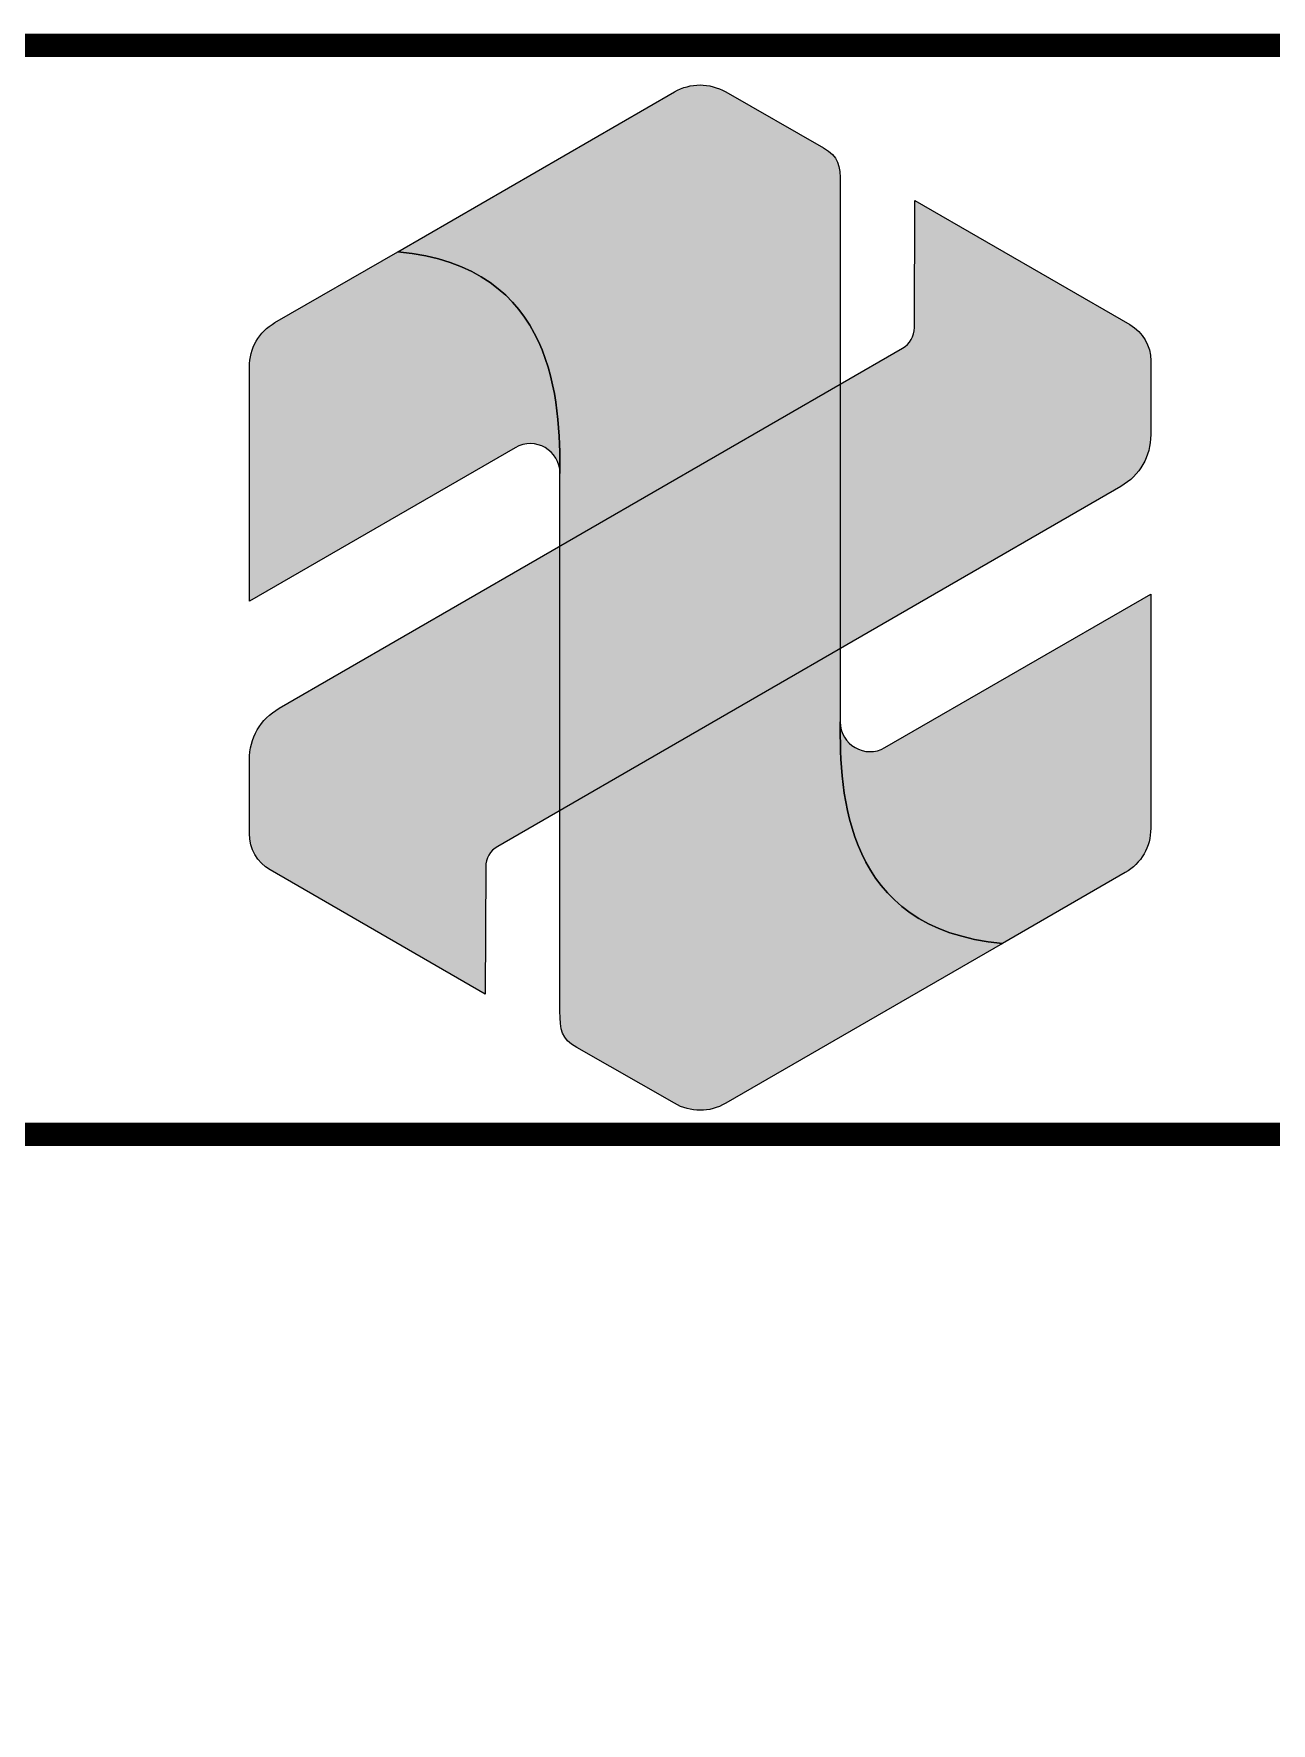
# Model space of a CAD drawing. Extents: x 148 to 221443, y -36682 to 6758.
# Drawn here: x 159327.2 to 159645.4, y -11919.2 to -11484.8 of the extents above; entities that cross this region are included whole.
import ezdxf

# ---------------------------------------------------------------- set-up
doc = ezdxf.new("R2010")
doc.units = 0
doc.header["$LTSCALE"] = 10
doc.header["$MEASUREMENT"] = 0
doc.layers.add('图层 1', color=7, linetype='Continuous')
doc.layers.add('图框层', color=7, linetype='Continuous', lineweight=15)

# ---------------------------------------------------------------- blocks, each defined once
blk = doc.blocks.new('block 3')
at = {"layer": '图层 1', "true_color": 0x0f208a}
h = blk.add_hatch(color=166, dxfattribs=at)
edge = h.paths.add_edge_path()
edge.add_spline(control_points=[(73.493, -141.42), (73.493, -141.42), (69.748, -143.582), (69.748, -143.582), (71.899, -143.781), (71.944, -145.62), (71.944, -146.584), (71.944, -146.584), (71.944, -153.861), (71.944, -153.861), (71.944, -154.116), (71.964, -154.233), (72.171, -154.351), (72.171, -154.351), (73.493, -155.106), (73.493, -155.106), (73.714, -155.233), (73.967, -155.234), (74.187, -155.106), (74.187, -155.106), (77.933, -152.944), (77.933, -152.944), (75.782, -152.745), (75.736, -150.907), (75.736, -149.942), (75.736, -149.942), (75.736, -142.665), (75.736, -142.665), (75.736, -142.41), (75.716, -142.293), (75.509, -142.175), (75.509, -142.175), (74.187, -141.42), (74.187, -141.42), (73.966, -141.294), (73.714, -141.293), (73.493, -141.42)], knot_values=[0, 0, 0, 0, 1, 1, 1, 2, 2, 2, 3, 3, 3, 4, 4, 4, 5, 5, 5, 6, 6, 6, 7, 7, 7, 8, 8, 8, 9, 9, 9, 10, 10, 10, 11, 11, 11, 12, 12, 12, 12], degree=3, periodic=0)
at = {"layer": '图层 1', "true_color": 0x4cab26}
h = blk.add_hatch(color=74, dxfattribs=at)
edge = h.paths.add_edge_path()
edge.add_spline(control_points=[(79.94, -146.057), (79.94, -146.057), (79.94, -145.06), (79.94, -145.06), (79.94, -144.852), (79.837, -144.673), (79.657, -144.569), (79.657, -144.569), (76.747, -142.889), (76.747, -142.889), (76.747, -142.889), (76.741, -144.609), (76.741, -144.609), (76.74, -144.727), (76.681, -144.828), (76.579, -144.888), (76.579, -144.888), (68.145, -149.76), (68.145, -149.76), (67.888, -149.908), (67.74, -150.163), (67.74, -150.46), (67.74, -150.46), (67.74, -151.457), (67.74, -151.457), (67.74, -151.665), (67.843, -151.844), (68.024, -151.948), (68.024, -151.948), (70.933, -153.628), (70.933, -153.628), (70.933, -153.628), (70.94, -151.91), (70.94, -151.91), (70.94, -151.792), (70.999, -151.69), (71.101, -151.631), (71.101, -151.631), (79.535, -146.758), (79.535, -146.758), (79.793, -146.609), (79.94, -146.354), (79.94, -146.057)], knot_values=[0, 0, 0, 0, 1, 1, 1, 2, 2, 2, 3, 3, 3, 4, 4, 4, 5, 5, 5, 6, 6, 6, 7, 7, 7, 8, 8, 8, 9, 9, 9, 10, 10, 10, 11, 11, 11, 12, 12, 12, 13, 13, 13, 14, 14, 14, 14], degree=3, periodic=0)
at = {"layer": '图层 1', "lineweight": 0}
for points, knots in [([(73.493, -141.42), (73.493, -141.42), (69.748, -143.582), (69.748, -143.582), (71.899, -143.781), (71.944, -145.62), (71.944, -146.584), (71.944, -146.584), (71.944, -153.861), (71.944, -153.861), (71.944, -154.116), (71.964, -154.233), (72.171, -154.351), (72.171, -154.351), (73.493, -155.106), (73.493, -155.106), (73.714, -155.233), (73.967, -155.234), (74.187, -155.106), (74.187, -155.106), (77.933, -152.944), (77.933, -152.944), (75.782, -152.745), (75.736, -150.907), (75.736, -149.942), (75.736, -149.942), (75.736, -142.665), (75.736, -142.665), (75.736, -142.41), (75.716, -142.293), (75.509, -142.175), (75.509, -142.175), (74.187, -141.42), (74.187, -141.42), (73.966, -141.294), (73.714, -141.293), (73.493, -141.42)], [0, 0, 0, 0, 1, 1, 1, 2, 2, 2, 3, 3, 3, 4, 4, 4, 5, 5, 5, 6, 6, 6, 7, 7, 7, 8, 8, 8, 9, 9, 9, 10, 10, 10, 11, 11, 11, 12, 12, 12, 12]), ([(79.94, -146.057), (79.94, -146.057), (79.94, -145.06), (79.94, -145.06), (79.94, -144.852), (79.837, -144.673), (79.657, -144.569), (79.657, -144.569), (76.747, -142.889), (76.747, -142.889), (76.747, -142.889), (76.741, -144.609), (76.741, -144.609), (76.74, -144.727), (76.681, -144.828), (76.579, -144.888), (76.579, -144.888), (68.145, -149.76), (68.145, -149.76), (67.888, -149.908), (67.74, -150.163), (67.74, -150.46), (67.74, -150.46), (67.74, -151.457), (67.74, -151.457), (67.74, -151.665), (67.843, -151.844), (68.024, -151.948), (68.024, -151.948), (70.933, -153.628), (70.933, -153.628), (70.933, -153.628), (70.94, -151.91), (70.94, -151.91), (70.94, -151.792), (70.999, -151.69), (71.101, -151.631), (71.101, -151.631), (79.535, -146.758), (79.535, -146.758), (79.793, -146.609), (79.94, -146.354), (79.94, -146.057)], [0, 0, 0, 0, 1, 1, 1, 2, 2, 2, 3, 3, 3, 4, 4, 4, 5, 5, 5, 6, 6, 6, 7, 7, 7, 8, 8, 8, 9, 9, 9, 10, 10, 10, 11, 11, 11, 12, 12, 12, 13, 13, 13, 14, 14, 14, 14]), ([(69.748, -143.582), (69.748, -143.582), (68.087, -144.541), (68.087, -144.541), (67.867, -144.668), (67.741, -144.887), (67.741, -145.142), (67.741, -145.142), (67.741, -148.31), (67.741, -148.31), (67.741, -148.31), (71.337, -146.234), (71.337, -146.234), (71.608, -146.077), (71.944, -146.272), (71.944, -146.584), (71.944, -145.62), (71.899, -143.781), (69.748, -143.582)], [0, 0, 0, 0, 1, 1, 1, 2, 2, 2, 3, 3, 3, 4, 4, 4, 5, 5, 5, 6, 6, 6, 6]), ([(77.933, -152.944), (77.933, -152.944), (79.593, -151.985), (79.593, -151.985), (79.813, -151.858), (79.94, -151.639), (79.94, -151.384), (79.94, -151.384), (79.94, -148.216), (79.94, -148.216), (79.94, -148.216), (76.343, -150.293), (76.343, -150.293), (76.073, -150.449), (75.736, -150.254), (75.736, -149.942), (75.736, -150.907), (75.782, -152.745), (77.933, -152.944)], [0, 0, 0, 0, 1, 1, 1, 2, 2, 2, 3, 3, 3, 4, 4, 4, 5, 5, 5, 6, 6, 6, 6])]:
    blk.add_open_spline(points, degree=3, knots=knots, dxfattribs=at)
blk = doc.blocks.new('block 2')
at = {"layer": '图层 1'}
blk.add_blockref('block 3', (0, 0), dxfattribs=at)

msp = doc.modelspace()

# ---------------------------------------------------------------- hatches: boundary and pattern name
at = {"layer": '图框层'}
h = msp.add_hatch(color=256, dxfattribs=at)
h.dxf.hatch_style = 1
h.set_gradient(color1=(1, 64, 152), color2=(0, 162, 234))
edge = h.paths.add_edge_path()
edge.add_spline(control_points=[(159460.0527, -11572.8049), (159459.6683, -11571.3009), (159459.2232, -11569.802), (159458.7078, -11568.3198)], knot_values=[1.56249719, 1.56249719, 1.56249719, 1.56249719, 1.62499379, 1.62499379, 1.62499379, 1.62499379], degree=3, periodic=0)
edge.add_spline(control_points=[(159458.7078, -11568.3198), (159458.1925, -11566.8377), (159457.6068, -11565.3723), (159456.9414, -11563.9353)], knot_values=[1.49999987, 1.49999987, 1.49999987, 1.49999987, 1.56249719, 1.56249719, 1.56249719, 1.56249719], degree=3, periodic=0)
edge.add_spline(control_points=[(159456.9414, -11563.9353), (159456.6087, -11563.2168), (159456.2559, -11562.5053), (159455.8821, -11561.8024)], knot_values=[1.46874766, 1.46874766, 1.46874766, 1.46874766, 1.49999987, 1.49999987, 1.49999987, 1.49999987], degree=3, periodic=0)
edge.add_spline(control_points=[(159455.8821, -11561.8024), (159455.5082, -11561.0995), (159455.1132, -11560.4052), (159454.6958, -11559.7209)], knot_values=[1.43749566, 1.43749566, 1.43749566, 1.43749566, 1.46874766, 1.46874766, 1.46874766, 1.46874766], degree=3, periodic=0)
edge.add_spline(control_points=[(159454.6958, -11559.7209), (159454.2785, -11559.0367), (159453.8389, -11558.3625), (159453.3757, -11557.6998)], knot_values=[5.56250434, 5.56250434, 5.56250434, 5.56250434, 5.59375203, 5.59375203, 5.59375203, 5.59375203], degree=3, periodic=0)
edge.add_spline(control_points=[(159454.6958, -11559.7209), (159454.2785, -11559.0367), (159453.8389, -11558.3625), (159453.3757, -11557.6998)], knot_values=[1.40624797, 1.40624797, 1.40624797, 1.40624797, 1.43749566, 1.43749566, 1.43749566, 1.43749566], degree=3, periodic=0)
edge.add_spline(control_points=[(159453.3757, -11557.6998), (159452.4493, -11556.3743), (159451.4287, -11555.0947), (159450.3044, -11553.8727)], knot_values=[1.34374828, 1.34374828, 1.34374828, 1.34374828, 1.40624797, 1.40624797, 1.40624797, 1.40624797], degree=3, periodic=0)
edge.add_spline(control_points=[(159450.3044, -11553.8727), (159449.7422, -11553.2617), (159449.1541, -11552.6651), (159448.5389, -11552.0843)], knot_values=[1.31249703, 1.31249703, 1.31249703, 1.31249703, 1.34374828, 1.34374828, 1.34374828, 1.34374828], degree=3, periodic=0)
edge.add_spline(control_points=[(159448.5389, -11552.0843), (159447.9237, -11551.5036), (159447.2814, -11550.9388), (159446.6108, -11550.3912)], knot_values=[1.28124859, 1.28124859, 1.28124859, 1.28124859, 1.31249703, 1.31249703, 1.31249703, 1.31249703], degree=3, periodic=0)
edge.add_spline(control_points=[(159446.6108, -11550.3912), (159445.9402, -11549.8436), (159445.2412, -11549.3134), (159444.5127, -11548.8018)], knot_values=[1.24999755, 1.24999755, 1.24999755, 1.24999755, 1.28124859, 1.28124859, 1.28124859, 1.28124859], degree=3, periodic=0)
edge.add_spline(control_points=[(159444.5127, -11548.8018), (159443.7842, -11548.2904), (159443.0263, -11547.7977), (159442.2376, -11547.3252)], knot_values=[1.21874891, 1.21874891, 1.21874891, 1.21874891, 1.24999755, 1.24999755, 1.24999755, 1.24999755], degree=3, periodic=0)
edge.add_spline(control_points=[(159442.2376, -11547.3252), (159441.4489, -11546.8527), (159440.6295, -11546.4005), (159439.7782, -11545.9699)], knot_values=[1.18749814, 1.18749814, 1.18749814, 1.18749814, 1.21874891, 1.21874891, 1.21874891, 1.21874891], degree=3, periodic=0)
edge.add_spline(control_points=[(159439.7782, -11545.9699), (159438.9269, -11545.5393), (159438.0437, -11545.1305), (159437.1275, -11544.7447)], knot_values=[1.15624922, 1.15624922, 1.15624922, 1.15624922, 1.18749814, 1.18749814, 1.18749814, 1.18749814], degree=3, periodic=0)
edge.add_spline(control_points=[(159437.1275, -11544.7447), (159436.2112, -11544.359), (159435.2618, -11543.9964), (159434.2781, -11543.6584)], knot_values=[1.12499883, 1.12499883, 1.12499883, 1.12499883, 1.15624922, 1.15624922, 1.15624922, 1.15624922], degree=3, periodic=0)
edge.add_spline(control_points=[(159434.2781, -11543.6584), (159433.2944, -11543.3204), (159432.2765, -11543.0071), (159431.223, -11542.7197)], knot_values=[1.09374953, 1.09374953, 1.09374953, 1.09374953, 1.12499883, 1.12499883, 1.12499883, 1.12499883], degree=3, periodic=0)
edge.add_spline(control_points=[(159431.223, -11542.7197), (159430.1696, -11542.4324), (159429.0806, -11542.1712), (159427.955, -11541.9374)], knot_values=[1.06249938, 1.06249938, 1.06249938, 1.06249938, 1.09374953, 1.09374953, 1.09374953, 1.09374953], degree=3, periodic=0)
edge.add_spline(control_points=[(159427.955, -11541.9374), (159426.8294, -11541.7037), (159425.6671, -11541.4975), (159424.4669, -11541.3203)], knot_values=[1.03124985, 1.03124985, 1.03124985, 1.03124985, 1.06249938, 1.06249938, 1.06249938, 1.06249938], degree=3, periodic=0)
edge.add_spline(control_points=[(159424.4669, -11541.3203), (159423.2667, -11541.143), (159422.0287, -11540.9948), (159420.7516, -11540.8769), (159420.7516, -11540.8769), (159420.7516, -11540.8769), (159420.7516, -11540.8769)], knot_values=[0.99999721, 0.99999721, 0.99999721, 0.99999721, 1.03124706, 1.03124706, 1.03124706, 1.03124985, 1.03124985, 1.03124985, 1.03124985], degree=3, periodic=0)
edge.add_spline(control_points=[(159424.4669, -11541.3203), (159423.2667, -11541.143), (159422.0287, -11540.9948), (159420.7516, -11540.8769)], knot_values=[5.96875015, 5.96875015, 5.96875015, 5.96875015, 6, 6, 6, 6], degree=3, periodic=0)
edge.add_spline(control_points=[(159420.7516, -11540.8769), (159420.7516, -11540.8769), (159389.2079, -11559.0903), (159389.2079, -11559.0903)], knot_values=[0, 0, 0, 0, 1, 1, 1, 1], degree=3, periodic=0)
edge.add_spline(control_points=[(159389.2079, -11559.0903), (159385.0154, -11561.5122), (159382.6164, -11565.6687), (159382.6164, -11570.5092), (159382.6164, -11570.5092), (159382.6164, -11585.5578), (159382.6164, -11600.6063)], knot_values=[1, 1, 1, 1, 2, 2, 2, 2.5, 2.5, 2.5, 2.5], degree=3, periodic=0)
edge.add_spline(control_points=[(159382.6164, -11600.6063), (159382.6164, -11615.6548), (159382.6164, -11630.7033), (159382.6164, -11630.7033), (159382.6164, -11630.7033), (159450.9468, -11591.2525), (159450.9468, -11591.2525)], knot_values=[2.5, 2.5, 2.5, 2.5, 3, 3, 3, 4, 4, 4, 4], degree=3, periodic=0)
edge.add_spline(control_points=[(159450.9468, -11591.2525), (159456.0884, -11588.2808), (159462.4803, -11591.9725), (159462.4803, -11597.9095)], knot_values=[4, 4, 4, 4, 5, 5, 5, 5], degree=3, periodic=0)
edge.add_spline(control_points=[(159462.4803, -11616.5497), (159462.4803, -11605.2506), (159462.4803, -11597.9095), (159462.4803, -11597.9095), (159462.4803, -11595.6188), (159462.4668, -11593.0685), (159462.3635, -11590.352)], knot_values=[1.87499563, 1.87499563, 1.87499563, 1.87499563, 2.10541277, 2.10541277, 2.10541277, 2.23041714, 2.23041714, 2.23041714, 2.23041714], degree=3, periodic=0)
edge.add_spline(control_points=[(159462.3635, -11590.352), (159462.4668, -11593.0685), (159462.4803, -11595.6188), (159462.4803, -11597.9095)], knot_values=[5, 5, 5, 5, 5.12500437, 5.12500437, 5.12500437, 5.12500437], degree=3, periodic=0)
edge.add_spline(control_points=[(159462.4803, -11616.5497), (159462.4803, -11605.2506), (159462.4803, -11597.9095), (159462.4803, -11597.9095), (159462.4803, -11595.6188), (159462.4668, -11593.0685), (159462.3635, -11590.352)], knot_values=[1.87499563, 1.87499563, 1.87499563, 1.87499563, 2.10541277, 2.10541277, 2.10541277, 2.23041714, 2.23041714, 2.23041714, 2.23041714], degree=3, periodic=0)
edge.add_spline(control_points=[(159462.4803, -11597.9095), (159462.4803, -11595.6188), (159462.4668, -11593.0685), (159462.3635, -11590.352)], knot_values=[5, 5, 5, 5, 5.12500437, 5.12500437, 5.12500437, 5.12500437], degree=3, periodic=0)
edge.add_spline(control_points=[(159462.3635, -11590.352), (159462.2601, -11587.6357), (159462.0669, -11584.7531), (159461.7072, -11581.7976)], knot_values=[1.74999987, 1.74999987, 1.74999987, 1.74999987, 1.87499563, 1.87499563, 1.87499563, 1.87499563], degree=3, periodic=0)
edge.add_spline(control_points=[(159461.7072, -11581.7976), (159461.5274, -11580.3197), (159461.306, -11578.8236), (159461.0334, -11577.3209)], knot_values=[1.68749656, 1.68749656, 1.68749656, 1.68749656, 1.74999987, 1.74999987, 1.74999987, 1.74999987], degree=3, periodic=0)
edge.add_spline(control_points=[(159461.0334, -11577.3209), (159460.7608, -11575.8183), (159460.4371, -11574.309), (159460.0527, -11572.8049)], knot_values=[1.62499379, 1.62499379, 1.62499379, 1.62499379, 1.68749656, 1.68749656, 1.68749656, 1.68749656], degree=3, periodic=0)
h = msp.add_hatch(color=256, dxfattribs=at)
h.dxf.hatch_style = 1
h.set_gradient(color1=(0, 162, 234), color2=(1, 64, 152))
edge = h.paths.add_edge_path()
edge.add_spline(control_points=[(159607.8075, -11700.5327), (159612, -11698.1108), (159614.399, -11693.9608), (159614.399, -11689.117), (159614.399, -11689.117), (159614.399, -11674.0685), (159614.399, -11659.0199)], knot_values=[1, 1, 1, 1, 2, 2, 2, 2.5, 2.5, 2.5, 2.5], degree=3, periodic=0)
edge.add_spline(control_points=[(159614.399, -11659.0199), (159614.399, -11643.9714), (159614.399, -11628.9229), (159614.399, -11628.9229), (159614.399, -11628.9229), (159546.0686, -11668.3737), (159546.0686, -11668.3737)], knot_values=[2.5, 2.5, 2.5, 2.5, 3, 3, 3, 4, 4, 4, 4], degree=3, periodic=0)
edge.add_spline(control_points=[(159546.0686, -11668.3737), (159540.927, -11671.3389), (159534.5384, -11667.6471), (159534.5384, -11661.7168)], knot_values=[4, 4, 4, 4, 5, 5, 5, 5], degree=3, periodic=0)
edge.add_spline(control_points=[(159534.5384, -11642.9198), (159534.5384, -11654.3078), (159534.5384, -11661.7168), (159534.5384, -11661.7168), (159534.5384, -11664.007), (159534.5518, -11666.5569), (159534.6551, -11669.273)], knot_values=[7.87499562, 7.87499562, 7.87499562, 7.87499562, 8.10647613, 8.10647613, 8.10647613, 8.23148051, 8.23148051, 8.23148051, 8.23148051], degree=3, periodic=0)
edge.add_spline(control_points=[(159534.6551, -11669.273), (159534.5518, -11666.5569), (159534.5384, -11664.007), (159534.5384, -11661.7168)], knot_values=[5, 5, 5, 5, 5.12500438, 5.12500438, 5.12500438, 5.12500438], degree=3, periodic=0)
edge.add_spline(control_points=[(159534.5384, -11642.9198), (159534.5384, -11654.3078), (159534.5384, -11661.7168), (159534.5384, -11661.7168), (159534.5384, -11664.007), (159534.5518, -11666.5569), (159534.6551, -11669.273)], knot_values=[7.87499562, 7.87499562, 7.87499562, 7.87499562, 8.10647613, 8.10647613, 8.10647613, 8.23148051, 8.23148051, 8.23148051, 8.23148051], degree=3, periodic=0)
edge.add_spline(control_points=[(159534.5384, -11661.7168), (159534.5384, -11664.007), (159534.5518, -11666.5569), (159534.6551, -11669.273)], knot_values=[5, 5, 5, 5, 5.12500438, 5.12500438, 5.12500438, 5.12500438], degree=3, periodic=0)
edge.add_spline(control_points=[(159534.6551, -11669.273), (159534.7584, -11671.9889), (159534.9515, -11674.8711), (159535.311, -11677.8262)], knot_values=[7.74999997, 7.74999997, 7.74999997, 7.74999997, 7.87499562, 7.87499562, 7.87499562, 7.87499562], degree=3, periodic=0)
edge.add_spline(control_points=[(159535.311, -11677.8262), (159535.4907, -11679.3039), (159535.7121, -11680.7998), (159535.9845, -11682.3023)], knot_values=[7.68749656, 7.68749656, 7.68749656, 7.68749656, 7.74999997, 7.74999997, 7.74999997, 7.74999997], degree=3, periodic=0)
edge.add_spline(control_points=[(159535.9845, -11682.3023), (159536.257, -11683.8048), (159536.5807, -11685.3139), (159536.965, -11686.8178)], knot_values=[7.62499376, 7.62499376, 7.62499376, 7.62499376, 7.68749656, 7.68749656, 7.68749656, 7.68749656], degree=3, periodic=0)
edge.add_spline(control_points=[(159536.965, -11686.8178), (159537.3493, -11688.3217), (159537.7943, -11689.8204), (159538.3096, -11691.3024)], knot_values=[7.56249719, 7.56249719, 7.56249719, 7.56249719, 7.62499376, 7.62499376, 7.62499376, 7.62499376], degree=3, periodic=0)
edge.add_spline(control_points=[(159538.3096, -11691.3024), (159539.0825, -11693.5254), (159540.0135, -11695.7108), (159541.1348, -11697.8191)], knot_values=[7.46874766, 7.46874766, 7.46874766, 7.46874766, 7.56249719, 7.56249719, 7.56249719, 7.56249719], degree=3, periodic=0)
edge.add_spline(control_points=[(159541.1348, -11697.8191), (159541.5087, -11698.5219), (159541.9036, -11699.2162), (159542.3209, -11699.9004)], knot_values=[7.43749565, 7.43749565, 7.43749565, 7.43749565, 7.46874766, 7.46874766, 7.46874766, 7.46874766], degree=3, periodic=0)
edge.add_spline(control_points=[(159542.3209, -11699.9004), (159542.7382, -11700.5845), (159543.1778, -11701.2586), (159543.6409, -11701.9213)], knot_values=[7.40624797, 7.40624797, 7.40624797, 7.40624797, 7.43749565, 7.43749565, 7.43749565, 7.43749565], degree=3, periodic=0)
edge.add_spline(control_points=[(159543.6409, -11701.9213), (159544.1041, -11702.584), (159544.5908, -11703.2352), (159545.1023, -11703.8735)], knot_values=[7.37499626, 7.37499626, 7.37499626, 7.37499626, 7.40624797, 7.40624797, 7.40624797, 7.40624797], degree=3, periodic=0)
edge.add_spline(control_points=[(159545.1023, -11703.8735), (159545.6137, -11704.5118), (159546.1499, -11705.1371), (159546.7119, -11705.748)], knot_values=[7.34374828, 7.34374828, 7.34374828, 7.34374828, 7.37499626, 7.37499626, 7.37499626, 7.37499626], degree=3, periodic=0)
edge.add_spline(control_points=[(159546.7119, -11705.748), (159547.2741, -11706.3589), (159547.8621, -11706.9555), (159548.4773, -11707.5362)], knot_values=[7.31249688, 7.31249688, 7.31249688, 7.31249688, 7.34374828, 7.34374828, 7.34374828, 7.34374828], degree=3, periodic=0)
edge.add_spline(control_points=[(159548.4773, -11707.5362), (159549.0924, -11708.1169), (159549.7347, -11708.6817), (159550.4052, -11709.2292)], knot_values=[7.28124859, 7.28124859, 7.28124859, 7.28124859, 7.31249688, 7.31249688, 7.31249688, 7.31249688], degree=3, periodic=0)
edge.add_spline(control_points=[(159550.4052, -11709.2292), (159551.0759, -11709.7767), (159551.7748, -11710.3069), (159552.5033, -11710.8184)], knot_values=[7.2499975, 7.2499975, 7.2499975, 7.2499975, 7.28124859, 7.28124859, 7.28124859, 7.28124859], degree=3, periodic=0)
edge.add_spline(control_points=[(159552.5033, -11710.8184), (159553.2317, -11711.3298), (159553.9896, -11711.8225), (159554.7782, -11712.2949)], knot_values=[7.21874891, 7.21874891, 7.21874891, 7.21874891, 7.2499975, 7.2499975, 7.2499975, 7.2499975], degree=3, periodic=0)
edge.add_spline(control_points=[(159554.7782, -11712.2949), (159555.5669, -11712.7673), (159556.3863, -11713.2196), (159557.2376, -11713.6501)], knot_values=[7.18749813, 7.18749813, 7.18749813, 7.18749813, 7.21874891, 7.21874891, 7.21874891, 7.21874891], degree=3, periodic=0)
edge.add_spline(control_points=[(159557.2376, -11713.6501), (159558.0888, -11714.0806), (159558.9719, -11714.4895), (159559.8882, -11714.8752)], knot_values=[7.15624922, 7.15624922, 7.15624922, 7.15624922, 7.18749813, 7.18749813, 7.18749813, 7.18749813], degree=3, periodic=0)
edge.add_spline(control_points=[(159559.8882, -11714.8752), (159560.8045, -11715.2609), (159561.7538, -11715.6234), (159562.7375, -11715.9614)], knot_values=[7.12499878, 7.12499878, 7.12499878, 7.12499878, 7.15624922, 7.15624922, 7.15624922, 7.15624922], degree=3, periodic=0)
edge.add_spline(control_points=[(159562.7375, -11715.9614), (159563.7212, -11716.2994), (159564.7391, -11716.6127), (159565.7925, -11716.9)], knot_values=[7.09374953, 7.09374953, 7.09374953, 7.09374953, 7.12499878, 7.12499878, 7.12499878, 7.12499878], degree=3, periodic=0)
edge.add_spline(control_points=[(159565.7925, -11716.9), (159566.8459, -11717.1873), (159567.9349, -11717.4486), (159569.0605, -11717.6823)], knot_values=[7.06249963, 7.06249963, 7.06249963, 7.06249963, 7.09374953, 7.09374953, 7.09374953, 7.09374953], degree=3, periodic=0)
edge.add_spline(control_points=[(159569.0605, -11717.6823), (159570.1861, -11717.916), (159571.3484, -11718.1222), (159572.5485, -11718.2994)], knot_values=[7.03124984, 7.03124984, 7.03124984, 7.03124984, 7.06249963, 7.06249963, 7.06249963, 7.06249963], degree=3, periodic=0)
edge.add_spline(control_points=[(159572.5485, -11718.2994), (159573.7487, -11718.4767), (159574.9868, -11718.6249), (159576.2639, -11718.7427), (159576.2639, -11718.7427), (159576.2639, -11718.7427), (159576.2639, -11718.7427)], knot_values=[7, 7, 7, 7, 7.03124984, 7.03124984, 7.03124984, 7.03124984, 7.03124984, 7.03124984, 7.03124984], degree=3, periodic=0)
edge.add_spline(control_points=[(159576.2639, -11718.7427), (159576.2639, -11718.7427), (159607.8075, -11700.5327), (159607.8075, -11700.5327)], knot_values=[0, 0, 0, 0, 1, 1, 1, 1], degree=3, periodic=0)

# ---------------------------------------------------------------- linework, layer by layer
at = {"layer": '图框层', "const_width": 6}
msp.add_lwpolyline([(159043.0858, -12167.8391), (162643.0858, -12167.8391), (162643.0858, -11487.8391), (159043.0858, -11487.8391)], close=True, dxfattribs=at)
msp.add_lwpolyline([(159043.0858, -11767.8391), (162643.0858, -11767.8391)], dxfattribs=at)

# ---------------------------------------------------------------- block references
at = {"layer": '图层 1', "xscale": 19, "yscale": 19, "zscale": 19}
msp.add_blockref('block 2', (158095.5456, -8812.8137), dxfattribs=at)

doc.saveas('drawing.dxf')
